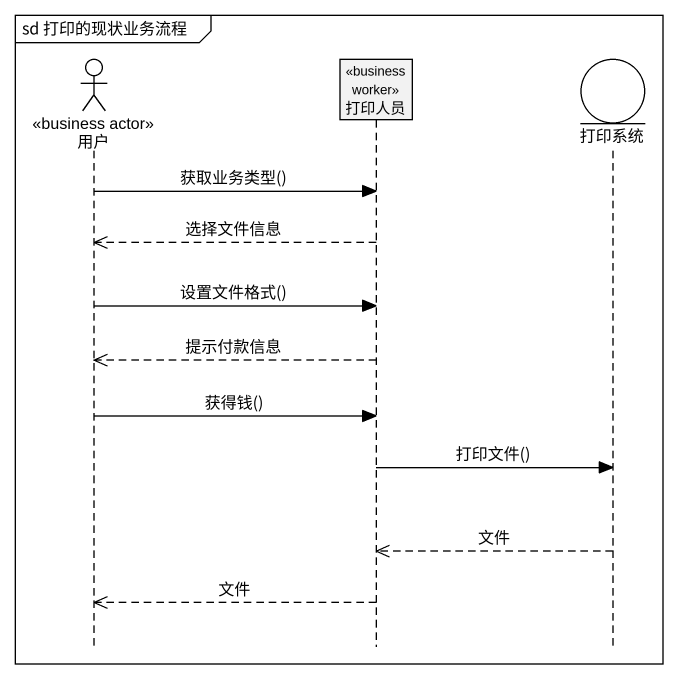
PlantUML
@startuml
mainframe sd 打印的现状业务流程
hide footbox
actor 用户 <<business actor>>
participant 打印人员 <<business worker>>
entity 打印系统

用户 -> 打印人员 : 获取业务类型()
打印人员 -->> 用户 : 选择文件信息
用户 -> 打印人员 : 设置文件格式()
打印人员 -->> 用户 : 提示付款信息
用户 -> 打印人员 : 获得钱()
打印人员 -> 打印系统 : 打印文件()
打印系统 -->> 打印人员 : 文件
打印人员 -->> 用户 : 文件
@enduml
